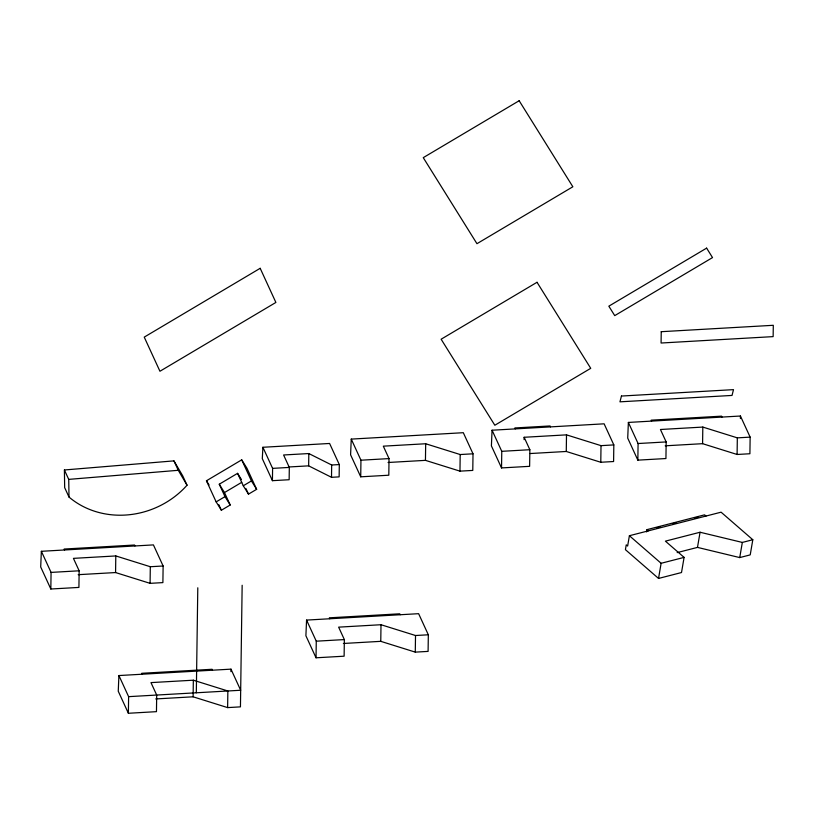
<?xml version="1.0" encoding="UTF-8"?>
<svg xmlns="http://www.w3.org/2000/svg" width="814" height="814" viewBox="0 0 814 814"><rect width="100%" height="100%" fill="white"/><g stroke="black" fill="none" stroke-linecap="round" stroke-linejoin="round"><path stroke-width="1.22" d="M163.126 565.995L153.419 544.902L41.361 551.302L40.7 566.982L50.834 589.01L78.917 587.413L79.151 570.797L73.433 558.363L115.802 555.942L150.315 566.727L163.126 565.995L162.892 582.61L150.081 583.343L115.568 572.557L78.185 574.684M50.834 589.01L51.068 572.405L41.361 551.302M115.568 572.557L115.802 555.942M118.905 675.549L128.612 696.652L240.679 690.252L230.973 669.149L118.905 675.549L118.254 691.239L128.378 713.268L156.461 711.66L156.695 695.054L150.977 682.61L193.345 680.199L227.859 690.984L227.625 707.6L240.445 706.867L242.155 585.256M128.378 713.268L128.612 696.652M150.081 583.343L150.315 566.727M227.625 707.6L193.111 696.804L193.345 680.199M196.316 692.785L197.792 587.789M230.932 671.662L230.973 669.149M339.306 464.57L329.599 443.467L262.902 447.273L262.301 458.648L272.425 480.677L289.143 479.731L289.316 467.419L283.598 454.985L308.821 453.551L331.674 464.998L339.306 464.57L339.133 476.872L331.502 477.309L308.648 465.852L288.471 467.002M272.425 480.677L272.598 468.376L262.902 447.273M308.648 465.852L308.821 453.551M428.327 634.788L418.62 613.685L306.563 620.085L305.901 635.765L316.036 657.793L344.119 656.196L344.353 639.58L338.634 627.146L381.003 624.725L415.516 635.51L428.327 634.788L428.093 651.393L415.282 652.126L380.769 641.34L343.386 643.477M316.036 657.793L316.27 641.188L306.563 620.085M331.502 477.309L331.674 464.998M473.015 453.805L463.308 432.702L351.251 439.102L350.59 454.792L360.724 476.821L388.807 475.213L389.031 458.597L383.313 446.164L425.681 443.752L460.195 454.538L473.015 453.805L472.781 470.421L459.971 471.143L425.447 460.358L388.064 462.494M360.724 476.821L360.948 460.205L351.251 439.102M380.769 641.34L381.003 624.725M415.282 652.126L415.516 635.51M425.447 460.358L425.681 443.752M459.971 471.143L460.195 454.538M613.827 444.912L604.12 423.819L492.063 430.219L491.402 445.899L501.536 467.928L529.619 466.33L529.853 449.715L524.135 437.281L566.503 434.859L601.017 445.645L613.827 444.912L613.593 461.528L600.783 462.26L566.269 451.475L530.128 453.54M501.536 467.928L501.77 451.322L492.063 430.219M524.094 439.652L524.135 437.281M566.269 451.475L566.503 434.859M600.783 462.26L601.017 445.645M750.142 437.128L740.435 416.025L628.377 422.435L627.716 438.115L637.85 460.144L665.933 458.536L666.167 441.931L660.439 429.497L702.818 427.075L737.331 437.861L750.142 437.128L749.908 453.744L737.097 454.477L702.584 443.681L665.191 445.818M637.85 460.144L638.084 443.528L628.377 422.435M702.584 443.681L702.818 427.075M737.097 454.477L737.331 437.861M740.404 418.549L740.435 416.025M752.808 539.733L721.082 512.179L629.395 535.724L627.635 546.052L626.241 544.841L625.417 549.664L658.536 578.439L681.511 572.537L684.096 557.386L665.404 541.147L700.071 532.244L742.327 542.429L752.808 539.733L750.223 554.883L739.733 557.58L697.486 547.395L677.156 552.614M646.601 531.929L646.988 529.639L704.578 514.845L705.972 516.056M658.536 578.439L661.121 563.288L629.395 535.724M697.486 547.395L700.071 532.244M739.733 557.58L742.327 542.429M206.441 480.779L241.717 459.849L246.937 468.203L256.644 489.306L248.504 494.139L243.284 485.775L237.566 473.341L219.271 484.208L224.99 496.642L230.209 504.995L221.367 510.246L216.148 501.882L206.441 480.779L209.056 484.961M230.209 504.995L224.491 492.562L241.707 482.336M216.148 501.882L224.99 496.642M243.284 485.775L251.424 480.942L241.717 459.849M656.664 527.859L660.358 526.902M672.649 523.748L676.342 522.802M694.79 518.06L698.473 517.114M661.121 563.288L684.096 557.386M64.398 469.973L173.942 460.877L182.702 475.803L187.037 485.225A82.784 75.091 -24.7 0 1 69.007 497.059L64.672 487.637L64.398 469.973L68.732 479.385L69.007 497.059M68.732 479.385L178.276 470.299L187.037 485.225M501.77 451.322L529.853 449.715M638.084 443.528L666.167 441.931M360.948 460.205L389.031 458.597M272.598 468.376L289.316 467.419M51.068 572.405L79.151 570.797M316.27 641.188L344.353 639.58M155.728 698.941L193.111 696.804M646.988 529.639L648.382 530.85M251.424 480.942L256.644 489.306M237.566 473.341L241.483 479.609M219.271 484.208L224.491 492.562M721.967 417.083L721.54 416.158L651.159 420.177L651.587 421.103M550.468 426.882L550.04 425.956L514.845 427.961L515.272 428.886M400.162 614.733L399.735 613.807L329.344 617.826L329.772 618.762M245.899 488.481L248.504 494.139M218.813 504.69L221.367 510.246M173.942 460.877L178.276 470.299M212.505 670.207L212.078 669.281L141.697 673.3L142.124 674.226M134.951 545.95L134.534 545.024L64.143 549.043L64.571 549.969M661.243 331.695L661.08 343.02L773.137 336.62L773.3 325.295L661.243 331.695M621.448 396.042L619.953 401.831L732.02 395.431L733.506 389.641L621.448 396.042M519.159 100.733L423.26 157.651L476.953 243.691L572.853 186.772L519.159 100.733M260.185 268.305L144.241 337.118L159.941 371.255L275.885 302.442L260.185 268.305M537.026 282.285L441.127 339.214L494.831 425.244L590.73 368.325L537.026 282.285M706.623 248.128L608.831 306.176L614.733 315.629L712.525 257.59L706.623 248.128"/></g></svg>
